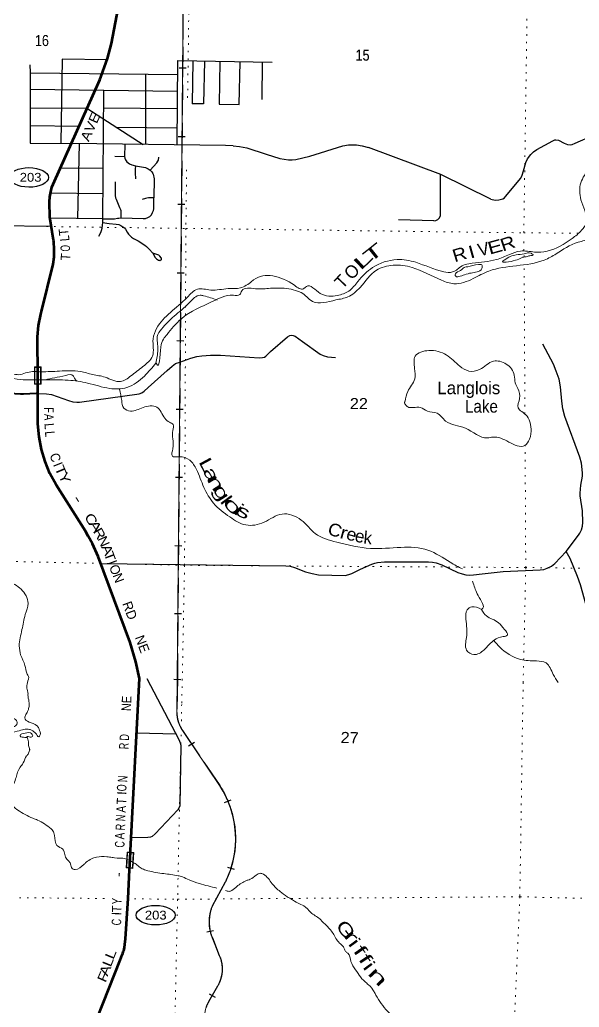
# Model space of a CAD drawing. Header units: feet. Extents: x -248627 to 3, y 0 to 184934.
# Drawn here: x -227272 to -218418, y 41792 to 57418 of the extents above; entities that cross this region are included whole.
import ezdxf
from ezdxf.enums import TextEntityAlignment as Align

# ---------------------------------------------------------------- set-up
doc = ezdxf.new("R2010")
doc.units = ezdxf.units.FT
doc.header["$LTSCALE"] = 80
doc.linetypes.add('DOTTED', pattern=[1.5, 0.3, -1.2])
doc.linetypes.add('LONG_DASHED', pattern=[7.5, 6, -1.5])
for name, color, linetype, lineweight in [('17', 7, 'Continuous', 25), ('23', 7, 'Continuous', 70), ('26', 7, 'Continuous', 40), ('29', 7, 'Continuous', 25), ('34', 7, 'Continuous', 25), ('39', 7, 'Continuous', 13), ('41', 7, 'Continuous', 13), ('59', 7, 'Continuous', 13), ('63', 7, 'Continuous', 25), ('7', 7, 'DOTTED', 13)]:
    doc.layers.add(name, color=color, linetype=linetype, lineweight=lineweight)

msp = doc.modelspace()

# ---------------------------------------------------------------- linework, layer by layer
at = {"layer": '17'}
for centre in [(-227126.46, 54923.61), (-225122.94, 43248.65)]:
    msp.add_ellipse(centre, major_axis=(-309.24, 1), ratio=0.500121, dxfattribs=at)
at = {"layer": '23'}
for points in [[(-226986.29, 51503.54), (-226986.71, 51622), (-226986.81, 51649.59), (-226987.9, 51952.63), (-226988.86, 52222.23), (-226991, 52402.09), (-226974.33, 52581.18), (-226939.03, 52757.56), (-226927.67, 52799.8), (-226745.55, 53551.84), (-226729.55, 53668.89), (-226725.87, 53786.97), (-226734.56, 53904.79), (-226737.81, 53928.46), (-226796.25, 54295.8), (-226800.68, 54536.44), (-226795.96, 54615.54), (-226783.01, 54693.71), (-226761.95, 54770.1), (-226745.25, 54815.39), (-226006.44, 56466.28), (-225883.44, 56804.72), (-225819.64, 57044.34), (-225115.59, 60763.37)], [(-225379.45, 46994.86), (-225432.98, 47256.64), (-225526.51, 47564.64), (-226029.58, 48925.8), (-226118.96, 49124.93), (-226187.52, 49248.04), (-226233.58, 49328.44), (-226696.36, 50059.92), (-226793.74, 50238.26), (-226871.94, 50425.79), (-226930.11, 50620.47), (-226967.61, 50820.16), (-226984.04, 51022.68), (-226984.68, 51054.22), (-226986.29, 51503.54)], [(-225633.5, 42669.43), (-225627.67, 42686.12), (-225615.72, 42735.36), (-225608.98, 42785.59), (-225599.51, 42877.25), (-225556.86, 43510.62), (-225533.63, 43967.57), (-225519.54, 44244.48), (-225518.16, 44271.65), (-225379.45, 46994.86)], [(-226321.01, 40924.36), (-225684.79, 42536.67), (-225652.1, 42619.43), (-225642.35, 42644.12), (-225633.5, 42669.43)]]:
    msp.add_lwpolyline(points, dxfattribs=at)
at = {"layer": '26'}
msp.add_lwpolyline([(-226986.29, 51503.54), (-227010.03, 51502.41), (-227215.06, 51492.65), (-227261.63, 51492.47), (-227433.05, 51503.2), (-227602.41, 51531.8), (-227767.86, 51577.94), (-227912.9, 51637.1), (-227922.62, 51641.05), (-228088.85, 51697.99), (-228260.11, 51737.24), (-230123.34, 52080.41)], dxfattribs=at)
at = {"layer": '29'}
for p, q in [((-226603.04, 56793.39), (-226619.58, 55465.99)), ((-225888.99, 56783.62), (-226603.04, 56793.39)), ((-224531.83, 56766.14), (-224542.64, 56088)), ((-223433.32, 56750.84), (-223440.09, 56155.35)), ((-227105.03, 56578.36), (-224771.5, 56552.11)), ((-225280.98, 56553.92), (-225282.63, 55443.73)), ((-227105.3, 56321.05), (-224778.36, 56286.28)), ((-225945.22, 56026.53), (-224778.36, 56014.34)), ((-227103.46, 55742.65), (-226335.22, 55734.35)), ((-225742.35, 55719.15), (-224780.15, 55710.2)), ((-226331.24, 55458.34), (-226356.94, 54272.71)), ((-225607.51, 55446.2), (-225612.57, 55254.05)), ((-225766.7, 55258.76), (-225612.57, 55254.05)), ((-225147.28, 54902.96), (-225149, 54597.91)), ((-220616.87, 54973.83), (-220621.03, 54308.95)), ((-226782.36, 54677.03), (-225963.24, 54668.08)), ((-225965.02, 54267.69), (-225962.77, 54207.86)), ((-220719.47, 54237.7), (-221280.12, 54254.66)), ((-226774.76, 54146.13), (-228941.07, 54174.31)), ((-218624.41, 49006.24), (-218623.63, 49004.72)), ((-225987.7, 48815.17), (-223063.7, 48777.09)), ((-225423.26, 46134.84), (-224800.59, 46118.26))]:
    msp.add_line(p, q, dxfattribs=at)
for points in [[(-224780.15, 55438.27), (-224769.79, 56771.71), (-223278.68, 56748.43)], [(-224349.55, 56762.29), (-224365.2, 56086.92), (-224542, 56089.19)], [(-224106.31, 56758.71), (-224116.16, 56083.79), (-223798.24, 56079.76), (-223783.93, 56751.11)], [(-227115.32, 56703.69), (-227109.16, 56582.74), (-227107.84, 55464.2), (-226457.05, 55458.6)], [(-225946.45, 56294.81), (-225965.02, 54267.69), (-226789.34, 54276.41)], [(-227101.32, 56022.35), (-226208.24, 56017.02), (-225318.48, 55446.29)], [(-219816.42, 54580.46), (-219749.17, 54563.17), (-219691.64, 54566.5), (-219627.44, 54584.85), (-219602.42, 54599.87), (-219584.91, 54619.89), (-219344.79, 54910.19), (-219320.61, 54958.57), (-219298.1, 55030.31), (-219261.41, 55160.45), (-219234.73, 55218.84), (-219184.7, 55283.91), (-219141.35, 55327.29), (-219087.99, 55363.99), (-218834.52, 55504.14), (-218804.51, 55517.49), (-218789.5, 55519.15), (-218747.81, 55510.81), (-218657.76, 55464.1), (-218604.41, 55445.74), (-218561.05, 55440.74), (-218531.03, 55444.08), (-218481, 55467.43), (-218194.19, 55594.23)], [(-223893.52, 55425.12), (-224015.35, 55428.61), (-226457.05, 55458.6)], [(-223893.52, 55425.12), (-223792.96, 55414.04), (-223679.57, 55394.02), (-223372.74, 55290.58), (-223155.96, 55223.84), (-223019.22, 55200.49), (-222959.19, 55200.49), (-222902.49, 55207.16), (-222682.38, 55257.21), (-222158.77, 55424.05), (-222068.73, 55440.73), (-221945.33, 55437.4), (-221851.95, 55424.05), (-221754.69, 55398.6)], [(-219816.42, 54580.46), (-220605.9, 54968.44), (-221754.69, 55398.6)], [(-225612.57, 55254.05), (-225608.49, 55227.18), (-225597.24, 55202.98), (-225575.14, 55169.62), (-225555.55, 55152.93), (-225533.45, 55137.92), (-225500.52, 55124.57), (-225440.53, 55108.71)], [(-225207.12, 55039.83), (-225100.31, 55154.61), (-225084.47, 55178.8), (-225077.8, 55195.48), (-225070.29, 55241.36)], [(-226621.4, 55077.78), (-225956.24, 55072.26), (-225958.73, 55069.91)], [(-225440.53, 55108.71), (-225447.16, 55053.67), (-225447.99, 55032.81), (-225447.99, 54995.27), (-225441.32, 54902.68)], [(-225440.53, 55108.71), (-225280.41, 55077.86), (-225263.31, 55072.02), (-225238.72, 55061.17), (-225207.12, 55039.83)], [(-225207.12, 55039.83), (-225182.44, 55010.29), (-225166.59, 54986.93), (-225160.35, 54972.75), (-225147.28, 54902.96)], [(-225669.58, 54282.44), (-225669.78, 54395.48), (-225673.53, 54412.17), (-225688.12, 54443.86), (-225743.15, 54572.32), (-225749.4, 54594.85), (-225754.82, 54640.73), (-225758.15, 54855.94)], [(-225669.58, 54282.44), (-225317.93, 54272.02), (-225282.92, 54275.36), (-225247.9, 54288.7), (-225216.22, 54305.39), (-225189.54, 54332.08), (-225169.53, 54368.78), (-225154.52, 54402.15), (-225149.52, 54425.51), (-225149.52, 54463.88), (-225149, 54597.91)], [(-225149, 54597.91), (-225233.72, 54599.02), (-225258.73, 54596.52), (-225282.07, 54590.68), (-225336.27, 54574)], [(-225965.02, 54267.69), (-225814.65, 54265.75), (-225770.87, 54268.26), (-225726.27, 54277.43), (-225706.67, 54280.77), (-225669.58, 54282.44)], [(-220719.47, 54237.7), (-220685.49, 54242.83), (-220653.81, 54259.51), (-220628.8, 54282.87), (-220621.03, 54308.95)], [(-225962.77, 54207.86), (-225966.38, 54168.16), (-225974.31, 54113.94), (-225983.06, 54076.4), (-225992.65, 54047.2), (-226027.66, 53987.14)], [(-225962.77, 54207.86), (-225858.82, 54193.19), (-225747.1, 54184.85), (-225706.66, 54177.34), (-225672.48, 54164.83), (-225639.96, 54143.14), (-225617.04, 54123.12), (-225600.78, 54104.77), (-225572.02, 54058.05), (-225553.25, 54028.02), (-225530.33, 54004.67), (-225503.23, 53979.64), (-225471.97, 53957.95), (-225398.6, 53917.91), (-225295.21, 53852.85), (-225267.7, 53829.49), (-225225.18, 53786.11), (-225165.15, 53722.72)], [(-226986.29, 51503.54), (-226851, 51499.65), (-226771.8, 51487.98), (-226498.34, 51394.55), (-226432.46, 51374.53), (-226370.76, 51366.18), (-226324.92, 51367.86), (-225384.47, 51501.32), (-225342.77, 51516.34), (-225304.42, 51541.36), (-225237.73, 51601.42), (-224937.59, 51868.36), (-224862.54, 51938.42), (-224805.84, 51976.8), (-224737.49, 52001.82), (-224562.39, 52065.22), (-224469.01, 52091.91), (-224390.66, 52101.92), (-224255.58, 52111.93), (-224097.18, 52108.59), (-223483.55, 52068.55), (-223428.51, 52071.89), (-223400.99, 52080.24), (-223376.84, 52095.25), (-223303.47, 52168.65), (-223036.67, 52402.22), (-222995.8, 52423.91), (-222969.12, 52425.58), (-222943.29, 52422.24), (-222914.09, 52408.9), (-222796.56, 52328.81), (-222516.42, 52128.61), (-222470.54, 52103.59), (-222403.03, 52081.9), (-222276.31, 52075.23)], [(-218627.05, 49003.84), (-218427.79, 49260.77), (-218406.94, 49294.14), (-218382.77, 49347.52), (-218366.92, 49404.25), (-218361.09, 49460.96), (-218367.76, 49647.82), (-218401.94, 49884.72), (-218401.11, 49928.09), (-218394.44, 50054.88), (-218367.76, 50198.36), (-218367.76, 50248.41), (-218384.43, 50403.57), (-218407.78, 50495.32), (-218647.89, 51142.62), (-218676.24, 51261.09), (-218694.58, 51382.86), (-218714.59, 51609.75), (-218736.27, 51731.56), (-218781.29, 51856.66), (-218827.97, 51970.11), (-218994.72, 52283.75)], [(-219036.4, 48713.41), (-218978.04, 48720.22), (-218923.01, 48738.57), (-218854.65, 48771.94), (-218802.96, 48811.98), (-218627.05, 49003.84)], [(-217949.69, 46921.82), (-218030.1, 47285.48), (-218060.12, 47375.57), (-218193.51, 47739.26), (-218396.94, 48476.65), (-218443.63, 48610.12), (-218563.69, 48893.73), (-218627.05, 49003.84)], [(-223063.7, 48777.09), (-222994.11, 48770.29), (-222924.91, 48750.26), (-222748.16, 48680.19), (-222645.61, 48655.18), (-222544.73, 48636.82), (-222124.54, 48626.81), (-222065.34, 48638.49), (-222014.49, 48656.84), (-221877.76, 48726.91), (-221701.01, 48803.65), (-221654.32, 48820.33), (-221609.3, 48830.34), (-221500.91, 48840.35), (-220803.92, 48840.35), (-220739.72, 48833.68), (-220681.36, 48823.67), (-220593.82, 48793.64), (-220337.04, 48673.52), (-220271.17, 48648.5), (-220210.31, 48633.48), (-220156.12, 48628.48), (-220092.16, 48634.49)], [(-220092.16, 48634.49), (-219956.44, 48648.11), (-219622.72, 48688.13), (-219036.4, 48713.41)], [(-225261.96, 46993.68), (-224753.72, 46029.34), (-224732.49, 45977.41), (-224723.05, 45939.64), (-224740.74, 44980.11), (-224754.89, 44939.98), (-224771.41, 44914.01), (-225130.02, 44536.33), (-225178.13, 44493.98), (-225200.8, 44482.04), (-225243.27, 44477.32), (-225507.97, 44471.64)]]:
    msp.add_lwpolyline(points, dxfattribs=at)
msp.add_lwpolyline([(-225165.15, 53722.72), (-225146.6, 53686.43), (-225133.68, 53662.66), (-225123.67, 53650.15), (-225109.5, 53637.63), (-225076.56, 53615.95), (-225066.14, 53611.77), (-225057.8, 53609.69), (-225050.3, 53609.69), (-225043.63, 53612.19), (-225035.29, 53617.61), (-225031.54, 53622.2), (-225028.21, 53630.13), (-225027.37, 53638.47), (-225028.62, 53644.31), (-225033.21, 53651.4), (-225052.8, 53676.42), (-225060.72, 53684.35), (-225072.39, 53691.44), (-225086.15, 53698.11), (-225101.58, 53703.53)], close=True, dxfattribs=at)
at = {"layer": '34', "lineweight": 13}
msp.add_line((-224654.71, 61787.11), (-224778.77, 46983.97), dxfattribs=at)
at = {"layer": '39'}
for points in [[(-226930.56, 51846.92), (-227150.23, 51837.82), (-227263.64, 51804.31), (-227465.39, 51846.11), (-228004.66, 52146.65), (-228461.61, 52377.97), (-228903.26, 52494.14), (-228927.63, 52478.16), (-228925.95, 52433.74), (-228964.58, 52401.72), (-229067.77, 52384.29), (-229365.39, 52574.11), (-229559.29, 52854.04), (-229496.89, 53089.75), (-229398.47, 53547.24), (-229400.46, 53551.29), (-229216.33, 54119.19), (-229042.12, 54444.94), (-228894.93, 54938.42), (-228768.08, 55682.33), (-228792.06, 56253.72), (-228753.56, 56536.03), (-228620.23, 56799.5), (-228577.85, 57059.58), (-228566.21, 57531.81), (-228541.8, 58088.73), (-228623.03, 58303.26), (-228850.72, 58924.54), (-229199.1, 59350.88), (-229504.02, 59914.18), (-229602.37, 60270.12), (-229583.86, 60580.83), (-229548.56, 60705.72), (-229525.88, 60766.12), (-229485.67, 60739.59), (-229494.4, 60652.86), (-229493.63, 60487.34), (-229486.19, 60402.51), (-229460.16, 60370.03), (-229427.18, 60456.59), (-229427.53, 60678.62)], [(-217026.86, 55345.38), (-217208.9, 55269.32), (-217326.77, 55179.33), (-217670.06, 55210.02), (-217928.11, 55288.55), (-218019.32, 55250.85), (-218257.22, 55054.73), (-218392.21, 54839.71), (-218392.21, 54571.26), (-218330.87, 54399.26), (-218305.99, 54215.4), (-218381.72, 54086.76), (-218530.21, 53956.61), (-218927.77, 53757.58), (-219123.88, 53742.83), (-219350.08, 53758.56), (-219520.23, 53703.25), (-219728.96, 53623.99), (-220111.32, 53564.13), (-220317.95, 53494.95), (-220342.37, 53472.92), (-220421.52, 53427.06), (-220562.94, 53430.08), (-221006.36, 53580.57), (-221301.05, 53623.03), (-221687.96, 53496.6), (-221922, 53276.23), (-222062.56, 53125.84), (-222246.96, 53056.5), (-222515.47, 53088.68), (-222736.92, 53197.23), (-222779.63, 53161.2), (-222926.72, 53216.74), (-223570.67, 53302.05), (-223599.13, 53280.05), (-223688.52, 53216.09), (-223779.75, 53176.37), (-223975.85, 53163.63), (-224250.83, 53141.36), (-224460.88, 53154.96), (-224623.51, 53024.91), (-225106.12, 52533.82), (-225161.93, 52366.68), (-225172.06, 52096.28), (-225322.83, 51931.84), (-225513.9, 51781.81), (-225678.24, 51694.16), (-225922.22, 51762.5), (-226117.91, 51804.26), (-226311.54, 51852.06), (-226642.88, 51858.44), (-226933.05, 51846.82)], [(-217027.83, 55204.31), (-217363.9, 55078.67), (-217820.92, 55033.47), (-217992.5, 55056.89), (-218004.35, 55093.3), (-217985.95, 55121.43), (-217892.99, 55122.79), (-217866.61, 55136.73), (-217894.57, 55181.34), (-217940.92, 55197.81), (-218089.06, 55114.09), (-218272.11, 54955.93), (-218304.63, 54663.49), (-218262.44, 54362.44), (-218224.24, 54069.49), (-218255.25, 53976.86), (-218435.69, 53897.4), (-218782.61, 53714.17), (-218971.26, 53616.6), (-219847.54, 53441.16), (-220099, 53321.83), (-220400.69, 53241.22), (-220598.3, 53297.12), (-221063.56, 53498.22), (-221362.34, 53534.66), (-221627.66, 53453.78), (-221886.33, 53183.12), (-222079.42, 53033.11), (-222271.76, 52984.01), (-222639.68, 52962.4), (-222818.46, 53102.94), (-222875.93, 53125.9)], [(-219310.38, 53663.41), (-219539.29, 53588.34), (-219630.18, 53593.02), (-219605.77, 53615.05), (-219415.2, 53698.47), (-219289.8, 53713.73), (-219180.61, 53723.05), (-219146.46, 53696.56), (-219184.93, 53686.74), (-219239.59, 53673), (-219311.53, 53663.54), (-219314.43, 53663.67)], [(-220182.48, 53506.1), (-220012.45, 53545.27), (-219961.98, 53538.85), (-219958.38, 53480.29), (-220033.52, 53430.36), (-220233.92, 53383.34), (-220381.52, 53372.28), (-220383.97, 53382.07), (-220364.32, 53411.56), (-220277.85, 53466.6), (-220226.96, 53502.38), (-220182.48, 53506.1)], [(-223305.7, 53170.41), (-223543.43, 53162.58), (-223759.91, 53127.78), (-223788.64, 53069.45), (-223891.78, 53058.07), (-224225.95, 52957.5), (-224714.97, 52686.46), (-224941.13, 52439.8), (-225039.64, 52238.65), (-225112.29, 51982.82), (-225116.3, 51986.89), (-225116.55, 51986.67)], [(-222875.93, 53125.9), (-223014.03, 53160.85), (-223305.7, 53170.41)], [(-224149.25, 52982.99), (-224362.65, 53051.32), (-224417.14, 53059.78), (-224587.77, 52941.9), (-224827.82, 52727.63), (-225029.41, 52523.18), (-225096.97, 52406.59), (-225093.63, 52313.72), (-225086.46, 52192.56), (-225116.73, 51986.51)], [(-226928.36, 51722.15), (-227314.7, 51732.01), (-227756.24, 51862.3), (-228382.51, 52149.33), (-228920.98, 52288.38), (-229195.2, 52367.03), (-229368.4, 52442.94), (-229418.66, 52477.61), (-229525.05, 52571.21), (-229605.06, 52678.76), (-229637.55, 52658.8), (-229718.17, 52417.16), (-229853.49, 52074.52)], [(-229853.49, 52074.52), (-229920.06, 51905.91), (-230121.95, 51392.63), (-230476.62, 50985.4), (-230648.27, 50732.3), (-230679.16, 50387.36), (-230869.7, 49773.08), (-231298.11, 49233.16), (-231460.76, 49101.1), (-231510.09, 48990.43), (-231448.12, 48901.18), (-231303.08, 48841.62), (-231121.48, 48808.03), (-230853.76, 48670.9), (-230618.89, 48465.37), (-230418.43, 48252.01), (-230152.18, 48189.57), (-230062.89, 48239.4), (-229831.86, 48328.59), (-229493.96, 48655.2), (-229457.06, 48725.58), (-229133.04, 48820.17), (-228840.03, 48822.13), (-228622.81, 48687.37), (-228348.33, 48643.04), (-227980.39, 48666.67), (-227466.12, 48533.84), (-227250.87, 48407.17), (-227141.41, 48184.37), (-227185.2, 48005.03), (-227237.51, 47767.23), (-227279.87, 47509.17), (-227258.71, 47367.73)], [(-221173.48, 51381.36), (-221132.92, 51534.76), (-221022.31, 51733.81), (-221023.06, 51901.34), (-221013.52, 52095.05), (-220798.65, 52184.35), (-220522.34, 52115.78), (-220307.48, 51936.64), (-220166.62, 51858.94), (-219996.71, 51881.95), (-219775.44, 52015.62), (-219573.72, 51969.78), (-219445.72, 51795.29), (-219430.48, 51672.06), (-219388.73, 51580.93), (-219361.62, 51425.32), (-219382.93, 51278.12), (-219328.82, 51219.2), (-219242.48, 51145.93), (-219190.89, 51020.42), (-219181.32, 50949.7), (-219204.83, 50780.32), (-219280.35, 50679.93), (-219530.49, 50736.21), (-219784.5, 50814.71), (-219871.49, 50801.2), (-220219.89, 50957.07), (-220532.26, 51068.28), (-220668.73, 51192.37), (-220822.06, 51223.74), (-220930.73, 51283.04), (-221047.94, 51281.86), (-221132.73, 51292.55), (-221168.81, 51331.16), (-221184.7, 51367.6), (-221173.47, 51381.41)], [(-225116.55, 51986.67), (-225299.72, 51780.29), (-225575.9, 51598.57), (-225848.8, 51584.36), (-226199.76, 51669.6), (-226504.54, 51714.15), (-226878.32, 51720.84), (-226932.12, 51722.25)], [(-226870.01, 51721.92), (-226544.38, 51791.13), (-226425.19, 51786.25), (-226405.29, 51745.74), (-226365.95, 51701.28)], [(-225693.31, 51571.14), (-225658.3, 51391.25), (-225626.85, 51273.96), (-225518.09, 51226.76), (-225321.67, 51281.89), (-225103.39, 51288.41), (-224977.4, 51113.93), (-224903.13, 51048.82), (-224844.8, 51012.07), (-224849.53, 50921.27), (-224850.53, 50788.06), (-224849.7, 50630.62), (-224856.64, 50513.6), (-224753.67, 50502.78), (-224580.31, 50447.05), (-224476.33, 50303), (-224357.24, 50017.56), (-224205.55, 49768.21), (-223948.54, 49550.41), (-223694.9, 49423.47), (-223405.61, 49467.84), (-223121.74, 49597.03), (-222817.33, 49502.02), (-222594.66, 49286.49), (-222256.2, 49152.89), (-221721.48, 49052.21), (-221240.43, 49068.98), (-220812.37, 49025.58), (-220460.21, 48833.35), (-220267.07, 48727.57)], [(-220107.25, 48533.97), (-220094.95, 48501.75), (-220019.63, 48307.44), (-219958.62, 48091.04), (-219966.73, 48087.06)], [(-219966.09, 48086.24), (-220117.97, 48128.5), (-220191.06, 48082.59), (-220210.37, 47933.37), (-220202.46, 47642.65), (-220199.92, 47442.81), (-220085.27, 47373.37), (-219927.12, 47444.91), (-219760.21, 47605.2), (-219624.44, 47656.72), (-219551.5, 47682.44), (-219601.35, 47771.61), (-219693.53, 47873.18), (-219794.1, 47934.45), (-219886.68, 47983.55), (-219966.73, 48087.06)], [(-219768.99, 47593.54), (-219678.21, 47493.61), (-219348.31, 47295.48), (-219095.91, 47271.48), (-218942.57, 47240.12), (-218830.78, 47059.69), (-218749.79, 46929.62)], [(-227258.71, 47367.73), (-227191.26, 47201.73), (-227159.85, 47078.39), (-227126.53, 47012.31)], [(-227127.11, 47013.46), (-227157.29, 46902.66), (-227154.91, 46818.05), (-227141.76, 46769.48), (-227142.39, 46737.27), (-227126.38, 46628.23), (-227125.87, 46551.7), (-227141.15, 46491.6), (-227174.73, 46423.81), (-227191.87, 46371.81), (-227004.77, 46251.32), (-226990.9, 46238.97), (-226967.63, 46192.2), (-226949.22, 46103.24), (-226971.97, 46073.49), (-227023.25, 46130.89), (-227041.11, 46145.34), (-227074.85, 46172.18), (-227118.86, 46189.15), (-227312.95, 46158.76), (-227425.74, 46163), (-227423.45, 46177.05), (-227394.49, 46214.73), (-227323.07, 46259.63), (-227316.79, 46271.59), (-227325.72, 46330.15), (-227353.45, 46354.86), (-227422.35, 46336.09), (-227483.89, 46280.93), (-227702.08, 46152.36), (-227742.96, 46122.96), (-227784.29, 46071.43), (-227798.94, 46043.54), (-227859.86, 45917.89), (-227910.89, 45781.99), (-227969.47, 45569.72), (-228048.27, 45353.84), (-228134.39, 45176.35), (-228177.79, 45120.83), (-228255.42, 45068), (-228383.46, 45014.15), (-228762.39, 44910.91), (-228946.56, 44872.27), (-229051.41, 44870.31), (-229235.67, 44930.32), (-229257.75, 44934.79), (-229355.73, 44974.98), (-229465.08, 45051.63), (-229501.98, 45122.83), (-229564.49, 45327.43), (-229602.9, 45527.51), (-229633.29, 45622.74), (-229690.24, 45803.06), (-229729.9, 45836.06), (-229782.01, 45851.18), (-229834.95, 45824.04), (-229933.89, 45711.23), (-229929.39, 45632.61), (-229914.25, 45479.29), (-229852.09, 45256.6), (-229840.23, 45141.6), (-229840.87, 45109.39), (-229837.1, 44992.54), (-229846.74, 44912.2), (-229878.87, 44869.17), (-229918.95, 44827.05), (-229948.02, 44783.33), (-230013.87, 44714.16), (-230162.84, 44620.45), (-230255.95, 44600.15), (-230571.48, 44646.64), (-230787.22, 44642.86), (-230871.72, 44650.56), (-230924.19, 44647.57), (-231033.49, 44623.56), (-231153.47, 44569.55), (-231206.56, 44534.36), (-231227.07, 44516.64), (-231284.31, 44475.49), (-231385.39, 44356.68), (-231407, 44282.61), (-231411.26, 44270.62), (-231400.47, 44203.96), (-231352.1, 44100.32), (-231300.79, 44044.95), (-231185.15, 43980.25), (-231078.95, 43947.95), (-230948.47, 43921.22), (-230783.5, 43905.87), (-230565.58, 43917.69), (-230525.29, 43916.88), (-230452.68, 43919.48), (-230378.28, 43909.96), (-230199.8, 43864.15), (-230061.1, 43845.3), (-229974.98, 43817.43), (-229919.11, 43788.14)], [(-227155.81, 46059.33), (-227234.46, 46067.36), (-227266.69, 46085.1), (-227258.44, 46107.76), (-227219.19, 46122.22), (-227102.5, 46133.4), (-227076.2, 46109.69), (-227067.77, 46087.08), (-227108.19, 46066.68), (-227158.27, 46077.19), (-227151.01, 46051.02)], [(-227149.56, 46051.33), (-227133.15, 45974), (-227133.98, 45931.73), (-227115.09, 45866.92), (-227115.71, 45860.56), (-227115.06, 45868.94), (-227132.27, 45812.9), (-227165.38, 45769.27), (-227215.9, 45659.52), (-227267.61, 45592.09), (-227331.33, 45426.24), (-227337.77, 45406.23), (-227382.09, 45304.43), (-227425.74, 45236.83), (-227440.59, 45198.87), (-227436.44, 45102.14), (-227419.13, 45059.52), (-227372.51, 44970.01), (-227305.11, 44912.3), (-227063.77, 44782.69), (-226991.75, 44755.1), (-226882.12, 44692.53), (-226774.82, 44613.89), (-226731.72, 44550.63), (-226700.77, 44380.89), (-226683.23, 44350.34), (-226589.64, 44292.12), (-226579.88, 44275.82), (-226553.41, 44186.7), (-226516.35, 44123.56), (-226482.73, 44090.68), (-226463.53, 44041.98), (-226452.23, 44001.48), (-226428.49, 43978.86), (-226394.35, 43972.15), (-226257.75, 44051.99), (-226220.81, 44085.49), (-226137.06, 44142.22), (-226057.97, 44166.83), (-225894.58, 44173.67), (-225812.13, 44163.98), (-225771.95, 44157.15), (-225598.92, 44141.65), (-225476.02, 44082.36)], [(-225476.02, 44082.36), (-225447.22, 44066.16), (-225383.74, 44014.57), (-225313.96, 43974.93), (-225243.84, 43953.42), (-224992.83, 43906.16), (-224765.71, 43873.48), (-224697.57, 43854.01), (-224593.67, 43807.66), (-224429.52, 43750.04), (-224152.31, 43676.75)], [(-224014.08, 43640.21), (-223960.31, 43625.99), (-223913.65, 43641.18), (-223835.83, 43704.06), (-223682.83, 43797.68), (-223662.52, 43805.33), (-223626.02, 43816.69), (-223529.99, 43883.24), (-223468.95, 43912.23), (-223440.83, 43907.65), (-223416.84, 43897.11), (-223337.6, 43827.08), (-223276.76, 43743.33), (-223152.12, 43624.08), (-223038.89, 43539.29), (-222983.08, 43507.99), (-222867.56, 43437.24), (-222777.65, 43397.21), (-222666.84, 43292.33), (-222523.75, 43188.82), (-222458.52, 43123.1), (-222430.83, 43096.38), (-222314.57, 42961.19), (-222212.76, 42808.17), (-222149.48, 42746.52), (-222128.26, 42697.77), (-222098.79, 42658.94), (-222078.88, 42646.46), (-222031, 42518.67), (-221959.02, 42386.37), (-221781.85, 42171.46), (-221752.05, 42148.73), (-221663.56, 42036.24), (-221636.35, 41985.36), (-221449.92, 41727.98), (-221402.48, 41680.73), (-221323.51, 41596.63), (-221262.87, 41502.8), (-221227.2, 41471.89), (-221199.9, 41425.05)]]:
    msp.add_spline(points, degree=3, dxfattribs=at)
at = {"layer": '59'}
for points in [[(-227039.92, 51649.72), (-227039.86, 51674.78), (-227039.21, 51926.11), (-226987.8, 51925.97), (-226934.21, 51925.84)], [(-227031.23, 51918.09), (-226987.82, 51917.97), (-226942.23, 51917.86), (-226942.9, 51657.46), (-226986.79, 51657.59), (-227031.9, 51657.7)], [(-227031.9, 51657.7), (-227031.86, 51674.76), (-227031.23, 51918.09)], [(-226934.21, 51925.84), (-226934.86, 51674.78), (-226934.92, 51649.45)], [(-226986.81, 51649.59), (-227014.92, 51649.66), (-227039.92, 51649.72)], [(-226934.92, 51649.45), (-226959.92, 51649.51), (-226986.81, 51649.59)]]:
    msp.add_lwpolyline(points, dxfattribs=at)
for points in [[(-225586.49, 43996.23), (-225572.71, 44247.4), (-225519.54, 44244.48), (-225467.22, 44241.61), (-225481.01, 43990.45), (-225532.33, 43993.26)], [(-225565.16, 44238.97), (-225519.98, 44236.49), (-225475.65, 44234.06), (-225488.56, 43998.88), (-225531.89, 44001.25), (-225578.06, 44003.78)]]:
    msp.add_lwpolyline(points, close=True, dxfattribs=at)
at = {"layer": '63'}
for p, q in [((-224751.21, 56656.68), (-224640.6, 56655.75)), ((-224762.92, 55570.95), (-224652.31, 55570.02)), ((-224769.29, 54498.76), (-224658.69, 54497.83)), ((-224781, 53413.03), (-224670.4, 53412.1)), ((-224787.38, 52340.83), (-224676.77, 52339.9)), ((-224799.09, 51255.1), (-224688.48, 51254.17)), ((-224805.46, 50182.91), (-224694.86, 50181.98)), ((-224817.17, 49097.18), (-224706.57, 49096.25)), ((-224823.55, 48024.98), (-224712.94, 48024.06)), ((-224833.45, 46982.59), (-224722.85, 46980.93)), ((-224600.06, 45926.93), (-224508.35, 45988.77)), ((-224029.48, 45033.91), (-223927.17, 45075.96)), ((-223986.15, 44008.49), (-223880.59, 43975.45)), ((-224311.52, 42985.26), (-224203.57, 43009.35)), ((-224275.33, 42007.1), (-224179.2, 41952.4))]:
    msp.add_line(p, q, dxfattribs=at)
at = {"layer": '63', "lineweight": 13}
for p, q in [((-224779.94, 46982.89), (-224787.82, 46457.59)), ((-224696.22, 46169.92), (-224109.05, 45299.06)), ((-224021.55, 43771.16), (-224227.87, 43393.82)), ((-224142.37, 42127.34), (-224285.16, 41876.37))]:
    msp.add_line(p, q, dxfattribs=at)
at = {"layer": '63', "linetype": 'LONG_DASHED'}
for points in [[(-227787.4, 67281.79), (-225068.59, 63097.2), (-224940.09, 62888.8), (-224834.06, 62668.06), (-224751.69, 62437.46), (-224693.88, 62199.5), (-224661.24, 61956.82), (-224653.61, 61787.13), (-224777.63, 46988.84)], [(-224777.63, 46988.85), (-224786.72, 46457.59), (-224786.54, 46448.51), (-224786.15, 46439.49), (-224785.61, 46430.45), (-224784.96, 46421.37), (-224784.12, 46412.35), (-224783.11, 46403.38), (-224781.99, 46394.35), (-224780.67, 46385.39), (-224779.2, 46376.48), (-224777.56, 46367.51), (-224775.77, 46358.65), (-224773.89, 46349.79), (-224771.79, 46340.94), (-224769.54, 46332.2), (-224767.13, 46323.45), (-224764.62, 46314.76), (-224761.9, 46306.08), (-224759.08, 46297.5), (-224756.05, 46288.91), (-224752.91, 46280.44), (-224749.63, 46271.97), (-224746.19, 46263.6), (-224742.59, 46255.28), (-224738.89, 46247.03), (-224734.98, 46238.82), (-224730.98, 46230.68), (-224726.81, 46222.62), (-224722.55, 46214.64), (-224718.07, 46206.76), (-224713.49, 46198.92), (-224708.81, 46191.2), (-224703.98, 46183.53), (-224698.99, 46175.96), (-224695.31, 46170.54), (-224108.13, 45299.66), (-224093.54, 45276.85), (-224079.55, 45253.83), (-224065.94, 45230.58), (-224052.52, 45207.01), (-224039.7, 45183.24), (-224027.35, 45159.35), (-224015.17, 45135.16), (-224003.6, 45110.76), (-223992.5, 45086.24), (-223981.72, 45061.34), (-223971.49, 45036.44), (-223961.51, 45011.39), (-223952.06, 44985.97), (-223943.17, 44960.58), (-223934.66, 44934.94), (-223926.5, 44909.26), (-223918.85, 44883.24), (-223911.64, 44857.31), (-223904.94, 44831.04), (-223898.68, 44804.88), (-223892.79, 44778.45), (-223887.48, 44752.03), (-223882.63, 44725.49), (-223878.12, 44698.91), (-223874.23, 44672.12), (-223870.68, 44645.29), (-223867.68, 44618.48), (-223865.02, 44591.62), (-223863.05, 44564.68), (-223861.43, 44537.72), (-223860.24, 44510.84), (-223859.52, 44483.84), (-223859.35, 44456.84), (-223859.67, 44429.72), (-223860.27, 44402.78), (-223861.57, 44375.76), (-223863.29, 44348.83), (-223865.36, 44321.87), (-223867.95, 44295.12), (-223871.13, 44268.17), (-223874.61, 44241.39), (-223878.73, 44214.76), (-223883.07, 44188.16), (-223888.1, 44161.49), (-223893.5, 44135.13), (-223899.34, 44108.85), (-223905.65, 44082.46), (-223912.56, 44056.41), (-223919.67, 44030.42), (-223927.44, 44004.56), (-223935.54, 43978.65), (-223944.11, 43953.19), (-223953.24, 43927.73), (-223962.66, 43902.45), (-223972.52, 43877.26), (-223982.98, 43852.42), (-223993.76, 43827.54), (-224004.94, 43802.96), (-224016.64, 43778.62), (-224020.57, 43770.65), (-224226.87, 43393.35), (-224229.69, 43386.16), (-224233.76, 43375.06), (-224237.73, 43363.91)], [(-224237.73, 43363.91), (-224241.44, 43352.67), (-224245.04, 43341.32), (-224248.36, 43330.01), (-224251.48, 43318.56), (-224254.44, 43307.09), (-224257.23, 43295.57), (-224259.71, 43284), (-224262.09, 43272.34), (-224264.25, 43260.7), (-224266.16, 43249.01), (-224267.87, 43237.33), (-224269.4, 43225.57), (-224270.78, 43213.8), (-224271.84, 43202.01), (-224272.77, 43190.21), (-224273.45, 43178.35), (-224273.98, 43166.49), (-224274.24, 43154.67), (-224274.34, 43142.83), (-224274.23, 43131.01), (-224273.88, 43119.14), (-224273.33, 43107.34), (-224272.62, 43095.47), (-224271.65, 43083.71), (-224270.51, 43071.87), (-224269.11, 43060.13), (-224267.56, 43048.37), (-224265.82, 43036.69), (-224263.85, 43024.97), (-224261.62, 43013.35), (-224259.26, 43001.78), (-224256.67, 42990.16), (-224253.91, 42978.68), (-224250.95, 42967.21), (-224247.69, 42955.78), (-224244.35, 42944.46), (-224240.78, 42933.16), (-224236.94, 42921.9), (-224233.01, 42910.76), (-224228.87, 42899.69), (-224224.47, 42888.65), (-224113.82, 42613.42), (-224104.39, 42589.2), (-224101.07, 42580.49), (-224097.96, 42571.75), (-224095, 42562.96), (-224092.12, 42554.07), (-224089.46, 42545.16), (-224086.97, 42536.24), (-224084.55, 42527.23), (-224082.36, 42518.19), (-224080.33, 42509.15), (-224078.43, 42500), (-224076.73, 42490.9), (-224075.11, 42481.75), (-224073.7, 42472.52), (-224072.48, 42463.33), (-224071.4, 42454.09), (-224070.44, 42444.86), (-224069.68, 42435.55), (-224069.07, 42426.3), (-224068.64, 42416.98), (-224068.36, 42407.71), (-224068.23, 42398.39), (-224068.28, 42389.11), (-224068.5, 42379.83), (-224068.84, 42370.55), (-224069.4, 42361.25), (-224070.07, 42351.95), (-224070.94, 42342.7), (-224071.93, 42333.46), (-224073.14, 42324.24), (-224074.48, 42315.03), (-224075.96, 42305.89), (-224077.6, 42296.72), (-224079.43, 42287.61), (-224081.44, 42278.49), (-224083.52, 42269.45), (-224085.86, 42260.43), (-224088.31, 42251.47), (-224090.9, 42242.52), (-224093.64, 42233.68), (-224096.6, 42224.82), (-224099.64, 42216.03), (-224102.89, 42207.34), (-224106.22, 42198.67), (-224109.78, 42190.03), (-224113.44, 42181.52), (-224117.25, 42173.07), (-224121.22, 42164.61), (-224125.37, 42156.31), (-224129.59, 42148.04), (-224134.02, 42139.86), (-224138.55, 42131.7), (-224141.42, 42126.79), (-224284.21, 41875.81), (-224285.62, 41873.52), (-224289.24, 41867.46), (-224292.78, 41861.32), (-224296.18, 41855.14)], [(-224296.18, 41855.14), (-224299.47, 41848.88), (-224302.68, 41842.6), (-224305.77, 41836.21), (-224308.76, 41829.79), (-224311.61, 41823.32), (-224314.37, 41816.82), (-224316.98, 41810.25), (-224319.5, 41803.64), (-224321.91, 41797.01), (-224324.21, 41790.32)]]:
    msp.add_lwpolyline(points, dxfattribs=at)
at = {"layer": '63', "lineweight": 13}
msp.add_lwpolyline([(-224225.49, 42888.24), (-224114.84, 42613.02), (-224105.42, 42588.8)], dxfattribs=at)
for centre, radius, start, end in [((-224267.4, 46464.89), 520.47, 180.80291, 214.52216), ((-225406.52, 44458.3), 1546.06, 333.61216, 32.94312), ((-223595.56, 43144), 679.87, 158.44145, 202.09799), ((-224601.03, 42396.28), 531.69, 329.61472, 21.22924), ((-223939.67, 41662.58), 406.29, 148.25077, 219.62647)]:
    msp.add_arc(centre, radius, start, end, dxfattribs=at)
at = {"layer": '7'}
for p, q in [((-219292.52, 53762.94), (-219294.4, 53949.96)), ((-219291.53, 53663.93), (-219292.03, 53713.48)), ((-219277.34, 51178.6), (-219289.68, 53528.86)), ((-219264.59, 48750.19), (-219274.72, 50680.73)), ((-219264.59, 48750.19), (-219305.75, 46934.97)), ((-224700.88, 46988.09), (-224709.43, 46583.76)), ((-224709.43, 46583.76), (-224726.76, 45765.25)), ((-224729.49, 45636.21), (-224774.7, 43501.07)), ((-229676.98, 43549.86), (-225911.94, 43512.41)), ((-225577.18, 43509.07), (-224774.7, 43501.07)), ((-224774.7, 43501.07), (-224892.19, 38239.09))]:
    msp.add_line(p, q, dxfattribs=at)
for points in [[(-219295.37, 54046.81), (-219216.55, 59407.25), (-219168.58, 64695.24), (-218943.51, 69620.68), (-218834.75, 74930.45), (-218816.66, 80277.19), (-218769.92, 85401.7), (-218526.85, 90811.07), (-218470.99, 92814.51)], [(-224524.12, 62703.15), (-224571.03, 59447.24), (-224616.71, 56089.98)], [(-224630.94, 55044.2), (-224643.56, 54117.04), (-224647.74, 53002.82)], [(-226849.01, 54146.16), (-224643.56, 54117.04), (-219295.37, 54046.81), (-218426.97, 54040.04)], [(-224648.17, 52889.33), (-224663.56, 48786.46), (-224700.88, 46988.09)], [(-217089.33, 48722.82), (-219264.59, 48750.19), (-224663.56, 48786.46), (-229973, 48904.85), (-231465.84, 48916)], [(-219305.75, 46934.97), (-219358.15, 43540.71), (-219593.4, 38144.15), (-220144.12, 33079.05)], [(-224774.7, 43501.07), (-219358.15, 43540.71), (-217145.23, 43484.68)]]:
    msp.add_lwpolyline(points, dxfattribs=at)

# ---------------------------------------------------------------- texts
at = {"layer": '17'}
for s, rotation, width, p in [('AVE', 65.89, 1.15, (-226180.85, 55480.7)), ('NE', 87.326, 0.85, (-225514.38, 46476.16)), ('D', 87.326, 0.7, (-225543.02, 46009.64)), ('R', 87.326, 0.7, (-225551.44, 45872.29)), ('N', 87.326, 0.7, (-225570.39, 45351.59)), ('O', 87.326, 0.7, (-225586.46, 45206.3)), ('T', 87.326, 0.85, (-225588.58, 44996.07)), ('A', 87.326, 0.8, (-225596.17, 44869.89)), ('N', 87.326, 0.7, (-225603.53, 44733.59)), ('A', 87.326, 0.8, (-225616.33, 44445.64)), ('R', 87.326, 0.7, (-225606.63, 44588.81)), ('C', 87.326, 0.7, (-225617.32, 44315.72)), ('Y', 87.326, 0.75, (-225664.18, 43415.5)), ('T', 87.326, 0.85, (-225664.54, 43291.32)), ('C', 87.326, 0.7, (-225669.63, 43085.23)), ('L', 67.655, 1.3, (-225790.83, 42538.21)), ('L', 68.278, 1.3, (-225833.18, 42417.53)), ('F', 66.278, 1.25, (-225914.94, 42172.25)), ('A', 68.278, 1.2, (-225881.99, 42274.23))]:
    msp.add_text(s, height=150.9, rotation=rotation, dxfattribs=dict(at, width=width)).set_placement(p)
at = {"layer": '17', "width": 1.1}
for p in [(-227100.42, 54855.3), (-225120.04, 43180.34)]:
    msp.add_text('203', height=140, dxfattribs=at).set_placement(p, align=Align.CENTER)
at = {"layer": '17'}
for s, rotation, width, p in [('T', 95.039, 0.9, (-226502.28, 54063.94)), ('L', 94.218, 0.85, (-226488.89, 53967.68)), ('O', 89.215, 0.65, (-226476.56, 53802.03)), ('T', 86.216, 0.9, (-226471.71, 53660.64)), ('F', 270.205, 0.7, (-226888.11, 51242.1)), ('A', 270.205, 0.75, (-226884.95, 51129.93)), ('L', 274.638, 0.85, (-226878.5, 50980.48)), ('L', 274.638, 0.85, (-226870.2, 50856.1)), ('C', 286.636, 0.95, (-226780.87, 50469.4)), ('T', 292.636, 1.35, (-226693.39, 50256.33)), ('Y', 294.636, 1.25, (-226629.42, 50135.05)), ('-', 302.32, 1.65, (-226410.72, 49795.46)), ('C', 302.32, 1.3, (-226207.09, 49473.6)), ('A', 302.32, 1.45, (-226137.53, 49364.36)), ('R', 299.113, 1.2, (-226075.67, 49250.69)), ('N', 294.173, 1.1, (-226012.29, 49133.19)), ('A', 294.173, 1.25, (-225952.92, 49000.92)), ('T', 290.284, 1.25, (-225917.49, 48901.83))]:
    msp.add_text(s, height=150.9, rotation=rotation, dxfattribs=dict(at, width=width)).set_placement(p, align=Align.CENTER)
for s, rotation, p in [('I', 291.636, (-226737.94, 50354.73)), ('I', 290.284, (-225875.53, 48807.19)), ('O', 290.284, (-225833.16, 48690.21)), ('N', 290.284, (-225780.25, 48559.55))]:
    msp.add_text(s, height=150.9, rotation=rotation, dxfattribs=at).set_placement(p, align=Align.CENTER)
for s, rotation, p in [('RD', 290.284, (-225651.32, 48180.97)), ('NE', 290.284, (-225452.13, 47645.45)), ('I', 87.326, (-225585.24, 45149.85)), ('-', 87.326, (-225640.83, 43853.47)), ('I', 87.326, (-225668.3, 43242.01))]:
    msp.add_text(s, height=150.9, rotation=rotation, dxfattribs=at).set_placement(p)
at = {"layer": '41'}
for s, rotation, width, p in [('E', 15.381, 1.3, (-219724.92, 53731.42)), ('R', 18.899, 1.2, (-219517.77, 53785.43)), ('T', 38.431, 1.95, (-221617.24, 53652.03)), ('R', 16.806, 1.15, (-220283.59, 53611.55)), ('I', 15.749, 1.3, (-220094.96, 53649.92)), ('L', 43.668, 2.05, (-221770.3, 53543.71)), ('L', 298.211, 1.5, (-224394.91, 50325.29)), ('a', 297.145, 1.5, (-224330.16, 50183.2)), ('n', 301.798, 1.65, (-224252.36, 50036.92)), ('g', 302.164, 1.7, (-224162.77, 49884.84)), ('l', 306.455, 1.45, (-224084.71, 49758.68)), ('o', 313.77, 2, (-223972.27, 49656.38)), ('i', 323.125, 1.55, (-223859.81, 49585.68)), ('s', 336.829, 1.5, (-223770.82, 49545.05)), ('C', 340.641, 1.1, (-222316.77, 49249.69)), ('r', 344.595, 1.2, (-222166.91, 49206.7)), ('e', 345.671, 1.05, (-222042.99, 49179.74))]:
    msp.add_text(s, height=200, rotation=rotation, dxfattribs=dict(at, width=width)).set_placement(p, align=Align.CENTER)
for s, rotation, p in [('V', 12.704, (-219912.57, 53692.45)), ('O', 45.426, (-221946.87, 53364.11)), ('T', 45.925, (-222110.19, 53206.25)), ('e', 348.995, (-221907.91, 49149.19)), ('k', 354.782, (-221771.99, 49122.52))]:
    msp.add_text(s, height=200, rotation=rotation, dxfattribs=at).set_placement(p, align=Align.CENTER)
msp.add_text('Langlois', height=200, dxfattribs=at).set_placement((-220664.4, 51493.54))
at = {"layer": '41', "width": 0.9}
msp.add_text('Lake', height=200, dxfattribs=at).set_placement((-220226.75, 51201.67))
at = {"layer": '41'}
for s, rotation, width, p in [('G', 306.285, 1.4, (-222281.13, 43079.95)), ('r', 310.281, 2.05, (-222160.56, 42924.47)), ('i', 306.353, 1.55, (-222083.89, 42792.71)), ('f', 304.758, 1.85, (-222005.69, 42689.04)), ('f', 303.237, 1.8, (-221922.02, 42556.94)), ('i', 306.424, 1.55, (-221851.74, 42424.1)), ('n', 312.781, 2.05, (-221780.2, 42322.86))]:
    msp.add_text(s, height=201.2, rotation=rotation, dxfattribs=dict(at, width=width)).set_placement(p)
at = {"layer": '7'}
for s, width, p in [('16', 0.85, (-227032.47, 57002.19)), ('15', 0.85, (-221958.27, 56772.44)), ('15', 0.85, (-221956.26, 56770.4)), ('22', 1.1, (-222048.43, 51257.39))]:
    msp.add_text(s, height=175, dxfattribs=dict(at, width=width)).set_placement(p)
at = {"layer": '7', "width": 1.1}
msp.add_text('27', height=176.1, rotation=358.865, dxfattribs=at).set_placement((-222195.91, 45974.05))

doc.saveas('drawing.dxf')
